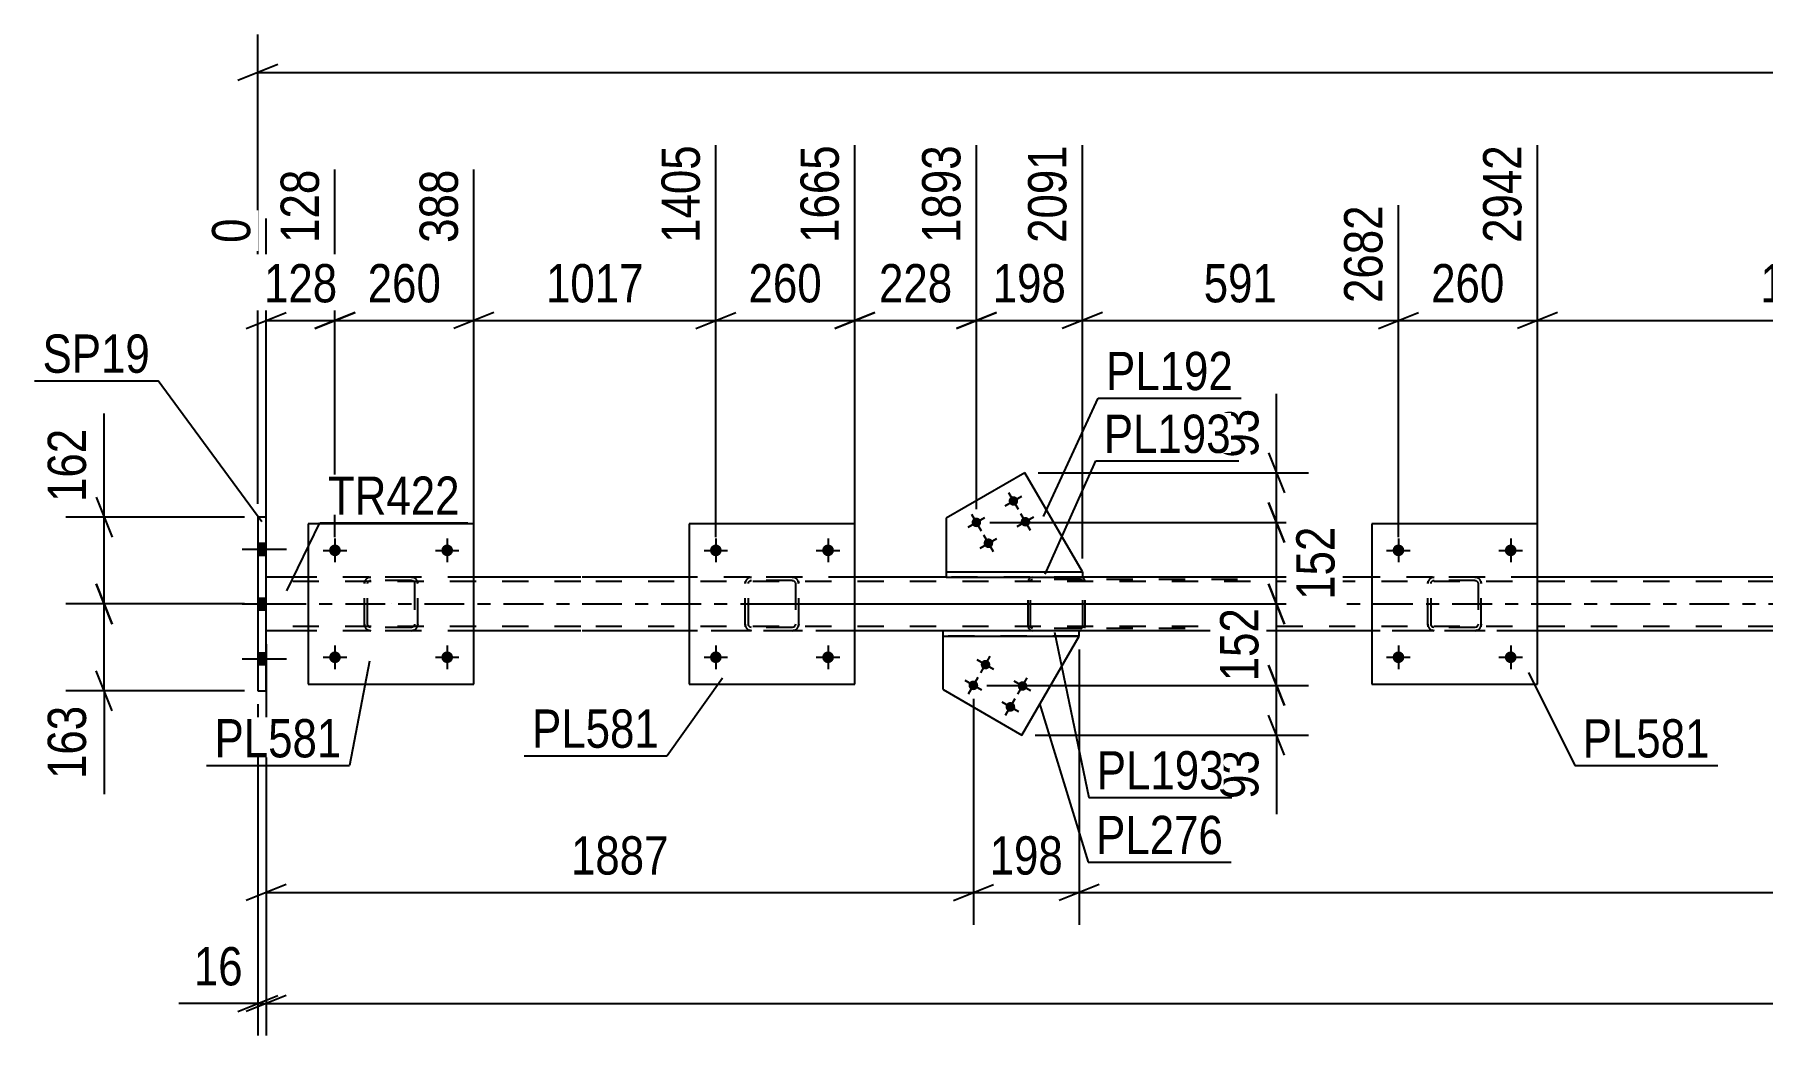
# Model space of a CAD drawing. Header units: millimetres. Extents: x 0 to 1775, y 0 to 560.
# Drawn here: x 1045 to 1174.3, y 483 to 557.9 of the extents above; entities that cross this region are included whole.
import ezdxf

# ---------------------------------------------------------------- set-up
doc = ezdxf.new("R2010")
doc.units = ezdxf.units.MM
doc.linetypes.add('DXK_LINE_DOT2', pattern=[3.9198, 1.9599, -1.9599])
doc.linetypes.add('DXK_LINE_DOT3', pattern=[5.9187, 2.979, -0.9799, 0.9799, -0.9799])
doc.styles.add('Arial Narrow', font='ARIALN.TTF', dxfattribs={"height": 0.2})

# ---------------------------------------------------------------- blocks, each defined once
blk = doc.blocks.new('Part-814185345-2637 - 2533')
at = {"color": 2, "linetype": 'Continuous'}
for p, q in [((1065.45, 517.28), (1062.31, 517.28)), ((1085.85, 517.28), (1077.85, 517.28)), ((1093.95, 517.28), (1085.95, 517.28)), ((1113.19, 517.28), (1106.35, 517.28)), ((1145.03, 517.28), (1123.38, 517.28)), ((1196.11, 517.28), (1157.43, 517.28)), ((1065.45, 513.28), (1062.31, 513.28)), ((1085.85, 513.28), (1077.85, 513.28)), ((1093.95, 513.28), (1085.95, 513.28)), ((1112.97, 513.28), (1106.35, 513.28)), ((1145.03, 513.28), (1123.14, 513.28)), ((1196.11, 513.28), (1157.43, 513.28))]:
    blk.add_line(p, q, dxfattribs=at)
at = {"color": 7, "linetype": 'DXK_LINE_DOT2'}
for p, q in [((1062.31, 513.28), (1062.31, 517.28)), ((1077.85, 517.28), (1065.45, 517.28)), ((1106.35, 517.28), (1093.95, 517.28)), ((1123.38, 517.28), (1113.19, 517.28)), ((1157.43, 517.28), (1145.03, 517.28)), ((1085.85, 516.96), (1062.31, 516.96)), ((1688.65, 516.96), (1085.95, 516.96)), ((1085.85, 513.6), (1062.31, 513.6)), ((1688.65, 513.6), (1085.95, 513.6)), ((1077.85, 513.28), (1065.45, 513.28)), ((1685.53, 513.28), (1093.95, 513.28)), ((1106.35, 513.28), (1093.95, 513.28)), ((1123.14, 513.28), (1112.97, 513.28)), ((1157.43, 513.28), (1145.03, 513.28))]:
    blk.add_line(p, q, dxfattribs=at)
at = {"color": 7, "linetype": 'DXK_LINE_DOT3'}
for p, q in [((1062.31, 515.28), (1085.85, 515.28)), ((1085.95, 515.28), (1688.65, 515.28))]:
    blk.add_line(p, q, dxfattribs=at)
blk = doc.blocks.new('Part-814185345-2738 - 2533')
at = {"color": 2, "linetype": 'Continuous'}
for p, q in [((1123.14, 513.28), (1112.97, 513.28)), ((1112.97, 512.88), (1112.97, 513.28)), ((1112.97, 512.88), (1123.14, 512.88)), ((1123.14, 512.88), (1123.14, 513.28))]:
    blk.add_line(p, q, dxfattribs=at)
blk = doc.blocks.new('Part-814185345-2722 - 2533')
at = {"color": 2, "linetype": 'Continuous'}
for p, q in [((1119.07, 525.1), (1113.19, 521.69)), ((1123.38, 517.68), (1119.07, 525.1)), ((1113.19, 521.69), (1113.19, 517.68))]:
    blk.add_line(p, q, dxfattribs=at)
at = {"color": 7, "linetype": 'DXK_LINE_DOT2'}
blk.add_line((1113.19, 517.68), (1123.38, 517.68), dxfattribs=at)
blk = doc.blocks.new('Bolt-814185345-2723 - 2533')
at = {"linetype": 'Continuous'}
for points in [[(1115.82, 510.92, -1), (1116.44, 510.56, -1)], [(1114.91, 509.37, -1), (1115.54, 509.01, -1)], [(1118.59, 509.32, -1), (1119.21, 508.96, -1)], [(1117.68, 507.76, -1), (1118.31, 507.4, -1)]]:
    blk.add_hatch(color=1, dxfattribs=at).paths.add_polyline_path(points)
at = {"color": 1, "linetype": 'Continuous'}
for p, q in [((1116.75, 510.38), (1115.5, 511.1)), ((1115.77, 510.12), (1116.49, 511.37)), ((1115.85, 508.83), (1114.6, 509.55)), ((1114.87, 508.56), (1115.59, 509.81)), ((1119.52, 508.78), (1118.27, 509.5)), ((1118.54, 508.52), (1119.26, 509.76)), ((1117.63, 506.96), (1118.36, 508.21)), ((1118.62, 507.22), (1117.37, 507.94))]:
    blk.add_line(p, q, dxfattribs=at)
blk = doc.blocks.new('Part-814185345-2741 - 2533')
at = {"color": 7, "linetype": 'DXK_LINE_DOT2'}
for p, q in [((1119.66, 517.28), (1119.53, 517.26)), ((1134.99, 517.28), (1119.66, 517.28)), ((1123.37, 517.26), (1123.23, 517.28)), ((1119.34, 517.09), (1119.32, 516.96)), ((1119.32, 513.6), (1119.32, 516.96)), ((1119.49, 516.96), (1119.5, 517.03)), ((1119.49, 513.6), (1119.49, 516.96)), ((1119.5, 517.03), (1119.54, 517.08)), ((1119.54, 517.08), (1119.59, 517.11)), ((1119.59, 517.11), (1119.66, 517.12)), ((1134.99, 517.12), (1119.66, 517.12)), ((1123.23, 517.12), (1123.3, 517.11)), ((1123.3, 517.11), (1123.32, 517.1)), ((1123.32, 517.1), (1123.36, 517.08)), ((1123.36, 517.08), (1123.39, 517.03)), ((1123.39, 517.03), (1123.41, 516.96)), ((1123.41, 513.6), (1123.41, 516.96)), ((1123.58, 516.96), (1123.55, 517.09)), ((1123.58, 513.6), (1123.58, 516.96)), ((1119.32, 513.6), (1119.34, 513.48)), ((1119.5, 513.54), (1119.49, 513.6)), ((1119.54, 513.49), (1119.5, 513.54)), ((1119.59, 513.46), (1119.54, 513.49)), ((1119.66, 513.44), (1119.59, 513.46)), ((1134.99, 513.44), (1119.66, 513.44)), ((1123.23, 513.44), (1123.3, 513.46)), ((1123.3, 513.46), (1123.32, 513.47)), ((1123.32, 513.47), (1123.36, 513.49)), ((1123.39, 513.54), (1123.36, 513.49)), ((1123.41, 513.6), (1123.39, 513.54)), ((1123.55, 513.48), (1123.58, 513.6)), ((1119.53, 513.31), (1119.66, 513.28)), ((1134.99, 513.28), (1119.66, 513.28)), ((1123.23, 513.28), (1123.37, 513.31))]:
    blk.add_line(p, q, dxfattribs=at)
for centre, start, end in [((1119.65, 516.95), 110.7583, 155.68), ((1123.25, 516.95), 24.32, 69.2417), ((1119.65, 513.62), 204.32, 249.2417)]:
    blk.add_arc(centre, 0.331, start, end, dxfattribs=at)
blk = doc.blocks.new('Bolt-814185345-2752 - 2533')
at = {"linetype": 'Continuous'}
for points in [[(1096.39, 519.29, -1), (1095.51, 519.29, -1)], [(1104.79, 519.29, -1), (1103.91, 519.29, -1)]]:
    blk.add_hatch(color=1, dxfattribs=at).paths.add_polyline_path(points)
at = {"color": 1, "linetype": 'Continuous'}
for p, q in [((1095.95, 520.17), (1095.95, 518.41)), ((1104.35, 520.17), (1104.35, 518.41)), ((1095.07, 519.29), (1096.83, 519.29)), ((1103.47, 519.29), (1105.23, 519.29))]:
    blk.add_line(p, q, dxfattribs=at)
blk = doc.blocks.new('Bolt-814185345-2753 - 2533')
at = {"linetype": 'Continuous'}
for points in [[(1096.39, 511.29, -1), (1095.51, 511.29, -1)], [(1104.79, 511.29, -1), (1103.91, 511.29, -1)]]:
    blk.add_hatch(color=1, dxfattribs=at).paths.add_polyline_path(points)
at = {"color": 1, "linetype": 'Continuous'}
for p, q in [((1095.95, 512.17), (1095.95, 510.41)), ((1104.35, 512.17), (1104.35, 510.41)), ((1095.07, 511.29), (1096.83, 511.29)), ((1103.47, 511.29), (1105.23, 511.29))]:
    blk.add_line(p, q, dxfattribs=at)
blk = doc.blocks.new('Bolt-814185345-2632 - 2533')
at = {"linetype": 'Continuous'}
for points in [[(1062.31, 518.94), (1062.31, 519.82), (1061.67, 519.82), (1061.67, 518.94)], [(1062.31, 518.94), (1062.31, 519.82), (1061.67, 519.82), (1061.67, 518.94)], [(1062.31, 518.94), (1062.31, 519.82), (1061.67, 519.82), (1061.67, 518.94)], [(1062.31, 514.84), (1062.31, 515.72), (1061.67, 515.72), (1061.67, 514.84)], [(1062.31, 514.84), (1062.31, 515.72), (1061.67, 515.72), (1061.67, 514.84)], [(1062.31, 510.74), (1062.31, 511.62), (1061.67, 511.62), (1061.67, 510.74)], [(1062.31, 510.74), (1062.31, 511.62), (1061.67, 511.62), (1061.67, 510.74)], [(1062.31, 510.74), (1062.31, 511.62), (1061.67, 511.62), (1061.67, 510.74)]]:
    blk.add_hatch(color=1, dxfattribs=at).paths.add_polyline_path(points)
at = {"color": 1, "linetype": 'Continuous'}
for p, q in [((1061.67, 519.82), (1062.31, 519.82)), ((1061.67, 519.82), (1062.31, 519.82)), ((1061.67, 519.82), (1062.31, 519.82)), ((1060.51, 519.38), (1063.83, 519.38)), ((1060.51, 519.38), (1063.83, 519.38)), ((1060.51, 519.38), (1063.83, 519.38)), ((1061.67, 518.94), (1062.31, 518.94)), ((1061.67, 518.94), (1062.31, 518.94)), ((1061.67, 518.94), (1062.31, 518.94)), ((1060.51, 515.28), (1063.83, 515.28)), ((1060.51, 515.28), (1063.83, 515.28)), ((1061.67, 515.72), (1062.31, 515.72)), ((1061.67, 514.84), (1062.31, 514.84)), ((1061.67, 515.72), (1062.31, 515.72)), ((1061.67, 514.84), (1062.31, 514.84)), ((1060.51, 511.18), (1063.83, 511.18)), ((1060.51, 511.18), (1063.83, 511.18)), ((1060.51, 511.18), (1063.83, 511.18)), ((1061.67, 511.62), (1062.31, 511.62)), ((1061.67, 511.62), (1062.31, 511.62)), ((1061.67, 510.74), (1062.31, 510.74)), ((1061.67, 510.74), (1062.31, 510.74)), ((1061.67, 511.62), (1062.31, 511.62)), ((1061.67, 510.74), (1062.31, 510.74))]:
    blk.add_line(p, q, dxfattribs=at)
blk = doc.blocks.new('Part-814185345-2816 - 2533')
at = {"color": 2, "linetype": 'Continuous'}
for p, q in [((1157.43, 521.28), (1145.03, 521.28)), ((1145.03, 521.28), (1145.03, 509.28)), ((1157.43, 509.28), (1157.43, 521.28)), ((1145.03, 509.28), (1157.43, 509.28))]:
    blk.add_line(p, q, dxfattribs=at)
blk = doc.blocks.new('Part-814185345-2673 - 2533')
at = {"color": 2, "linetype": 'Continuous'}
for p, q in [((1112.97, 508.88), (1112.97, 512.88)), ((1118.85, 505.47), (1123.14, 512.88)), ((1112.97, 508.88), (1118.85, 505.47))]:
    blk.add_line(p, q, dxfattribs=at)
at = {"color": 7, "linetype": 'DXK_LINE_DOT2'}
blk.add_line((1123.14, 512.88), (1112.97, 512.88), dxfattribs=at)
blk = doc.blocks.new('Part-814185345-2707 - 2533')
at = {"color": 2, "linetype": 'Continuous'}
for p, q in [((1113.19, 517.68), (1113.19, 517.28)), ((1113.19, 517.68), (1123.38, 517.68)), ((1113.19, 517.28), (1123.38, 517.28)), ((1123.38, 517.68), (1123.38, 517.28))]:
    blk.add_line(p, q, dxfattribs=at)
blk = doc.blocks.new('Part-814185345-2746 - 2533')
at = {"color": 2, "linetype": 'Continuous'}
for p, q in [((1062.31, 521.78), (1061.67, 521.78)), ((1061.67, 521.78), (1061.67, 508.78)), ((1062.31, 508.78), (1062.31, 521.78)), ((1061.67, 508.78), (1062.31, 508.78))]:
    blk.add_line(p, q, dxfattribs=at)
at = {"color": 7, "linetype": 'DXK_LINE_DOT2'}
for p, q in [((1061.67, 521.78), (1061.67, 508.78)), ((1062.31, 508.78), (1062.31, 521.78))]:
    blk.add_line(p, q, dxfattribs=at)
blk = doc.blocks.new('Bolt-814185345-2756 - 2533')
at = {"linetype": 'Continuous'}
for points in [[(1118.53, 523.17, -1), (1117.91, 522.81, -1)], [(1115.76, 521.56, -1), (1115.14, 521.2, -1)], [(1119.43, 521.61, -1), (1118.81, 521.25, -1)], [(1116.66, 520.01, -1), (1116.04, 519.64, -1)]]:
    blk.add_hatch(color=1, dxfattribs=at).paths.add_polyline_path(points)
at = {"color": 1, "linetype": 'Continuous'}
for p, q in [((1117.59, 522.63), (1118.84, 523.35)), ((1117.86, 523.61), (1118.58, 522.37)), ((1114.83, 521.02), (1116.07, 521.74)), ((1115.09, 522), (1115.81, 520.76)), ((1118.5, 521.07), (1119.74, 521.79)), ((1118.76, 522.05), (1119.48, 520.81)), ((1115.73, 519.46), (1116.97, 520.19)), ((1115.99, 520.45), (1116.71, 519.2))]:
    blk.add_line(p, q, dxfattribs=at)
blk = doc.blocks.new('Part-814185345-2767 - 2533')
at = {"color": 2, "linetype": 'Continuous'}
for p, q in [((1077.85, 521.28), (1065.45, 521.28)), ((1065.45, 521.28), (1065.45, 509.28)), ((1077.85, 509.28), (1077.85, 521.28)), ((1065.45, 509.28), (1077.85, 509.28))]:
    blk.add_line(p, q, dxfattribs=at)
blk = doc.blocks.new('Part-814185345-2768 - 2533')
at = {"color": 7, "linetype": 'DXK_LINE_DOT2'}
for p, q in [((1069.94, 517.25), (1070.13, 517.28)), ((1070.13, 517.28), (1069.94, 517.25)), ((1073.17, 517.28), (1070.13, 517.28)), ((1073.17, 517.28), (1073.35, 517.25)), ((1073.35, 517.25), (1073.17, 517.28)), ((1069.65, 516.8), (1069.68, 516.99)), ((1069.68, 516.99), (1069.65, 516.8)), ((1069.65, 513.76), (1069.65, 516.8)), ((1069.89, 516.8), (1069.9, 516.9)), ((1069.89, 513.76), (1069.89, 516.8)), ((1069.9, 516.9), (1069.96, 516.97)), ((1069.96, 516.97), (1070.03, 517.03)), ((1070.03, 517.03), (1070.13, 517.04)), ((1073.17, 517.04), (1070.13, 517.04)), ((1073.17, 517.04), (1073.26, 517.03)), ((1073.26, 517.03), (1073.34, 516.97)), ((1073.34, 516.97), (1073.39, 516.9)), ((1073.39, 516.9), (1073.41, 516.8)), ((1073.41, 516.8), (1073.41, 513.76)), ((1073.61, 516.99), (1073.65, 516.8)), ((1073.65, 516.8), (1073.61, 516.99)), ((1073.65, 513.76), (1073.65, 516.8)), ((1069.68, 513.58), (1069.65, 513.76)), ((1069.65, 513.76), (1069.68, 513.58)), ((1069.9, 513.67), (1069.89, 513.76)), ((1069.96, 513.59), (1069.9, 513.67)), ((1070.13, 513.28), (1069.94, 513.32)), ((1069.94, 513.32), (1070.13, 513.28)), ((1070.03, 513.54), (1069.96, 513.59)), ((1070.13, 513.52), (1070.03, 513.54)), ((1073.17, 513.52), (1070.13, 513.52)), ((1073.26, 513.54), (1073.17, 513.52)), ((1073.35, 513.32), (1073.17, 513.28)), ((1073.17, 513.28), (1073.35, 513.32)), ((1073.34, 513.59), (1073.26, 513.54)), ((1073.39, 513.67), (1073.34, 513.59)), ((1073.41, 513.76), (1073.39, 513.67)), ((1073.65, 513.76), (1073.61, 513.58)), ((1073.61, 513.58), (1073.65, 513.76)), ((1073.17, 513.28), (1070.13, 513.28))]:
    blk.add_line(p, q, dxfattribs=at)
at = {"color": 7, "linetype": 'DXK_LINE_DOT3'}
blk.add_line((1071.65, 515.28), (1071.65, 515.28), dxfattribs=at)
at = {"color": 7, "linetype": 'DXK_LINE_DOT2'}
for centre, start, end in [((1070.13, 516.8), 112.5, 157.5), ((1070.13, 516.8), 112.5, 157.5), ((1073.17, 516.8), 22.5, 67.5), ((1073.17, 516.8), 22.5, 67.5), ((1070.13, 513.76), 202.5, 247.5), ((1070.13, 513.76), 202.5, 247.5), ((1073.17, 513.76), 292.5, 337.5), ((1073.17, 513.76), 292.5, 337.5)]:
    blk.add_arc(centre, 0.48, start, end, dxfattribs=at)
blk = doc.blocks.new('Part-814185345-2769 - 2533')
at = {"color": 7, "linetype": 'DXK_LINE_DOT2'}
for p, q in [((1149.52, 517.25), (1149.71, 517.28)), ((1149.71, 517.28), (1149.52, 517.25)), ((1152.75, 517.28), (1149.71, 517.28)), ((1152.75, 517.28), (1152.93, 517.25)), ((1152.93, 517.25), (1152.75, 517.28)), ((1149.23, 516.8), (1149.26, 516.99)), ((1149.26, 516.99), (1149.23, 516.8)), ((1149.23, 513.76), (1149.23, 516.8)), ((1149.47, 516.8), (1149.48, 516.9)), ((1149.47, 513.76), (1149.47, 516.8)), ((1149.48, 516.9), (1149.54, 516.97)), ((1149.54, 516.97), (1149.61, 517.03)), ((1149.61, 517.03), (1149.71, 517.04)), ((1152.75, 517.04), (1149.71, 517.04)), ((1152.75, 517.04), (1152.84, 517.03)), ((1152.84, 517.03), (1152.92, 516.97)), ((1152.92, 516.97), (1152.97, 516.9)), ((1152.97, 516.9), (1152.99, 516.8)), ((1152.99, 516.8), (1152.99, 513.76)), ((1153.19, 516.99), (1153.23, 516.8)), ((1153.23, 516.8), (1153.19, 516.99)), ((1153.23, 513.76), (1153.23, 516.8)), ((1149.26, 513.58), (1149.23, 513.76)), ((1149.23, 513.76), (1149.26, 513.58)), ((1149.48, 513.67), (1149.47, 513.76)), ((1149.54, 513.59), (1149.48, 513.67)), ((1149.71, 513.28), (1149.52, 513.32)), ((1149.52, 513.32), (1149.71, 513.28)), ((1149.61, 513.54), (1149.54, 513.59)), ((1149.71, 513.52), (1149.61, 513.54)), ((1152.75, 513.52), (1149.71, 513.52)), ((1152.84, 513.54), (1152.75, 513.52)), ((1152.93, 513.32), (1152.75, 513.28)), ((1152.75, 513.28), (1152.93, 513.32)), ((1152.92, 513.59), (1152.84, 513.54)), ((1152.97, 513.67), (1152.92, 513.59)), ((1152.99, 513.76), (1152.97, 513.67)), ((1153.23, 513.76), (1153.19, 513.58)), ((1153.19, 513.58), (1153.23, 513.76)), ((1152.75, 513.28), (1149.71, 513.28))]:
    blk.add_line(p, q, dxfattribs=at)
at = {"color": 7, "linetype": 'DXK_LINE_DOT3'}
blk.add_line((1151.23, 515.28), (1151.23, 515.28), dxfattribs=at)
at = {"color": 7, "linetype": 'DXK_LINE_DOT2'}
for centre, start, end in [((1149.71, 516.8), 112.5, 157.5), ((1149.71, 516.8), 112.5, 157.5), ((1152.75, 516.8), 22.5, 67.5), ((1152.75, 516.8), 22.5, 67.5), ((1149.71, 513.76), 202.5, 247.5), ((1149.71, 513.76), 202.5, 247.5), ((1152.75, 513.76), 292.5, 337.5), ((1152.75, 513.76), 292.5, 337.5)]:
    blk.add_arc(centre, 0.48, start, end, dxfattribs=at)
blk = doc.blocks.new('Part-814185345-2787 - 2533')
at = {"color": 2, "linetype": 'Continuous'}
for p, q in [((1106.35, 521.28), (1093.95, 521.28)), ((1093.95, 521.28), (1093.95, 509.28)), ((1106.35, 509.28), (1106.35, 521.28)), ((1093.95, 509.28), (1106.35, 509.28))]:
    blk.add_line(p, q, dxfattribs=at)
blk = doc.blocks.new('Part-814185345-2788 - 2533')
at = {"color": 7, "linetype": 'DXK_LINE_DOT2'}
for p, q in [((1098.44, 517.25), (1098.63, 517.28)), ((1098.63, 517.28), (1098.44, 517.25)), ((1101.67, 517.28), (1098.63, 517.28)), ((1101.67, 517.28), (1101.85, 517.25)), ((1101.85, 517.25), (1101.67, 517.28)), ((1098.15, 516.8), (1098.18, 516.99)), ((1098.18, 516.99), (1098.15, 516.8)), ((1098.15, 513.76), (1098.15, 516.8)), ((1098.39, 516.8), (1098.4, 516.9)), ((1098.39, 513.76), (1098.39, 516.8)), ((1098.4, 516.9), (1098.46, 516.97)), ((1098.46, 516.97), (1098.53, 517.03)), ((1098.53, 517.03), (1098.63, 517.04)), ((1101.67, 517.04), (1098.63, 517.04)), ((1101.67, 517.04), (1101.76, 517.03)), ((1101.76, 517.03), (1101.84, 516.97)), ((1101.84, 516.97), (1101.89, 516.9)), ((1101.89, 516.9), (1101.91, 516.8)), ((1101.91, 516.8), (1101.91, 513.76)), ((1102.11, 516.99), (1102.15, 516.8)), ((1102.15, 516.8), (1102.11, 516.99)), ((1102.15, 513.76), (1102.15, 516.8)), ((1098.18, 513.58), (1098.15, 513.76)), ((1098.15, 513.76), (1098.18, 513.58)), ((1098.4, 513.67), (1098.39, 513.76)), ((1098.46, 513.59), (1098.4, 513.67)), ((1098.63, 513.28), (1098.44, 513.32)), ((1098.44, 513.32), (1098.63, 513.28)), ((1098.53, 513.54), (1098.46, 513.59)), ((1098.63, 513.52), (1098.53, 513.54)), ((1101.67, 513.52), (1098.63, 513.52)), ((1101.76, 513.54), (1101.67, 513.52)), ((1101.85, 513.32), (1101.67, 513.28)), ((1101.67, 513.28), (1101.85, 513.32)), ((1101.84, 513.59), (1101.76, 513.54)), ((1101.89, 513.67), (1101.84, 513.59)), ((1101.91, 513.76), (1101.89, 513.67)), ((1102.15, 513.76), (1102.11, 513.58)), ((1102.11, 513.58), (1102.15, 513.76)), ((1101.67, 513.28), (1098.63, 513.28))]:
    blk.add_line(p, q, dxfattribs=at)
at = {"color": 7, "linetype": 'DXK_LINE_DOT3'}
blk.add_line((1100.15, 515.28), (1100.15, 515.28), dxfattribs=at)
at = {"color": 7, "linetype": 'DXK_LINE_DOT2'}
for centre, start, end in [((1098.63, 516.8), 112.5, 157.5), ((1098.63, 516.8), 112.5, 157.5), ((1101.67, 516.8), 22.5, 67.5), ((1101.67, 516.8), 22.5, 67.5), ((1098.63, 513.76), 202.5, 247.5), ((1098.63, 513.76), 202.5, 247.5), ((1101.67, 513.76), 292.5, 337.5), ((1101.67, 513.76), 292.5, 337.5)]:
    blk.add_arc(centre, 0.48, start, end, dxfattribs=at)
blk = doc.blocks.new('Bolt-814185345-2825 - 2533')
at = {"linetype": 'Continuous'}
for points in [[(1147.47, 519.29, -1), (1146.59, 519.29, -1)], [(1155.87, 519.29, -1), (1154.99, 519.29, -1)]]:
    blk.add_hatch(color=1, dxfattribs=at).paths.add_polyline_path(points)
at = {"color": 1, "linetype": 'Continuous'}
for p, q in [((1147.03, 520.17), (1147.03, 518.41)), ((1155.43, 520.17), (1155.43, 518.41)), ((1146.15, 519.29), (1147.91, 519.29)), ((1154.55, 519.29), (1156.31, 519.29))]:
    blk.add_line(p, q, dxfattribs=at)
blk = doc.blocks.new('Bolt-814185345-2826 - 2533')
at = {"linetype": 'Continuous'}
for points in [[(1147.47, 511.29, -1), (1146.59, 511.29, -1)], [(1155.87, 511.29, -1), (1154.99, 511.29, -1)]]:
    blk.add_hatch(color=1, dxfattribs=at).paths.add_polyline_path(points)
at = {"color": 1, "linetype": 'Continuous'}
for p, q in [((1147.03, 512.17), (1147.03, 510.41)), ((1155.43, 512.17), (1155.43, 510.41)), ((1146.15, 511.29), (1147.91, 511.29)), ((1154.55, 511.29), (1156.31, 511.29))]:
    blk.add_line(p, q, dxfattribs=at)
blk = doc.blocks.new('Bolt-814185345-2833 - 2533')
at = {"linetype": 'Continuous'}
for points in [[(1067.89, 519.29, -1), (1067.01, 519.29, -1)], [(1076.29, 519.29, -1), (1075.41, 519.29, -1)]]:
    blk.add_hatch(color=1, dxfattribs=at).paths.add_polyline_path(points)
at = {"color": 1, "linetype": 'Continuous'}
for p, q in [((1067.45, 520.17), (1067.45, 518.41)), ((1075.85, 520.17), (1075.85, 518.41)), ((1066.57, 519.29), (1068.33, 519.29)), ((1074.97, 519.29), (1076.73, 519.29))]:
    blk.add_line(p, q, dxfattribs=at)
blk = doc.blocks.new('Bolt-814185345-2834 - 2533')
at = {"linetype": 'Continuous'}
for points in [[(1067.89, 511.29, -1), (1067.01, 511.29, -1)], [(1076.29, 511.29, -1), (1075.41, 511.29, -1)]]:
    blk.add_hatch(color=1, dxfattribs=at).paths.add_polyline_path(points)
at = {"color": 1, "linetype": 'Continuous'}
for p, q in [((1067.45, 512.17), (1067.45, 510.41)), ((1075.85, 512.17), (1075.85, 510.41)), ((1066.57, 511.29), (1068.33, 511.29)), ((1074.97, 511.29), (1076.73, 511.29))]:
    blk.add_line(p, q, dxfattribs=at)
blk = doc.blocks.new('StraightDimension-814185345-3501 - 2533')
at = {"color": 7, "linetype": 'Continuous'}
for p, q in [((1062.31, 507.78), (1062.31, 482.99)), ((1063.81, 485.99), (1060.81, 484.79)), ((1062.31, 485.39), (1688.65, 485.39))]:
    blk.add_line(p, q, dxfattribs=at)
blk = doc.blocks.new('StraightDimension-814185345-3011 - 2533')
at = {"color": 7, "linetype": 'Continuous'}
for p, q in [((1137.3, 516.78), (1138.5, 513.78)), ((1099.99, 515.28), (1140.3, 515.28)), ((1137.9, 509.19), (1137.9, 515.28)), ((1138.5, 507.69), (1137.3, 510.69)), ((1116.23, 509.19), (1140.3, 509.19))]:
    blk.add_line(p, q, dxfattribs=at)
at = {"color": 0}
blk.add_wipeout([(1137.15, 515.58), (1132.95, 515.58), (1132.95, 508.89), (1137.15, 508.89)], dxfattribs=at)
at = {"color": 3, "style": 'Arial Narrow'}
blk.add_text('152', height=2.863, rotation=90.0002, dxfattribs=at).set_placement((1136.55, 509.49))
blk = doc.blocks.new('StraightDimension-814185345-3389 - 2533')
at = {"color": 7, "linetype": 'Continuous'}
for p, q in [((1115.45, 522.38), (1115.45, 549.61)), ((1123.38, 518.68), (1123.38, 549.61)), ((1113.95, 535.9), (1116.95, 537.1)), ((1124.88, 537.1), (1121.88, 535.9)), ((1115.45, 536.5), (1123.38, 536.5))]:
    blk.add_line(p, q, dxfattribs=at)
at = {"color": 0}
blk.add_wipeout([(1122.75, 537.25), (1122.75, 541.45), (1116.07, 541.45), (1116.07, 537.25)], dxfattribs=at)
at = {"color": 3, "style": 'Arial Narrow'}
blk.add_text('198', height=2.863, dxfattribs=at).set_placement((1116.67, 537.85))
at = {"color": 0, "linetype": 'Continuous'}
blk.add_wipeout([(1122.78, 550.21), (1118.58, 550.21), (1118.58, 541.7), (1122.78, 541.7)], dxfattribs=at)
at = {"color": 3, "linetype": 'Continuous', "style": 'Arial Narrow'}
blk.add_text('2091', height=2.863, rotation=90.0002, dxfattribs=at).set_placement((1122.18, 542.3))
blk = doc.blocks.new('StraightDimension-814185345-3491 - 2533')
at = {"color": 7, "linetype": 'Continuous'}
for p, q in [((1061.67, 507.78), (1061.67, 482.99)), ((1062.31, 507.78), (1062.31, 482.99)), ((1061.67, 485.39), (1055.77, 485.39)), ((1061.67, 485.39), (1055.77, 485.39)), ((1060.17, 484.79), (1063.17, 485.99)), ((1063.81, 485.99), (1060.81, 484.79)), ((1061.67, 485.39), (1062.31, 485.39))]:
    blk.add_line(p, q, dxfattribs=at)
at = {"color": 0}
blk.add_wipeout([(1061.15, 486.14), (1061.15, 490.34), (1056.29, 490.34), (1056.29, 486.14)], dxfattribs=at)
at = {"color": 3, "style": 'Arial Narrow'}
blk.add_text('16', height=2.863, dxfattribs=at).set_placement((1056.89, 486.74))
blk = doc.blocks.new('StraightDimension-814185345-3409 - 2533')
at = {"color": 7, "linetype": 'Continuous'}
for p, q in [((1095.95, 520.29), (1095.95, 549.61)), ((1106.35, 518.28), (1106.35, 549.61)), ((1094.45, 535.9), (1097.45, 537.1)), ((1107.85, 537.1), (1104.85, 535.9)), ((1095.95, 536.5), (1106.35, 536.5))]:
    blk.add_line(p, q, dxfattribs=at)
at = {"color": 0}
blk.add_wipeout([(1104.49, 537.25), (1104.49, 541.45), (1097.8, 541.45), (1097.8, 537.25)], dxfattribs=at)
at = {"color": 3, "style": 'Arial Narrow'}
blk.add_text('260', height=2.863, dxfattribs=at).set_placement((1098.4, 537.85))
at = {"color": 0, "linetype": 'Continuous'}
blk.add_wipeout([(1105.75, 550.21), (1101.55, 550.21), (1101.55, 541.7), (1105.75, 541.7)], dxfattribs=at)
at = {"color": 3, "linetype": 'Continuous', "style": 'Arial Narrow'}
blk.add_text('1665', height=2.863, rotation=90.0002, dxfattribs=at).set_placement((1105.15, 542.3))
blk = doc.blocks.new('StraightDimension-814185345-2955 - 2533')
at = {"color": 7, "linetype": 'Continuous'}
for p, q in [((1061.67, 522.78), (1061.67, 557.89)), ((1063.17, 555.64), (1060.17, 554.44)), ((1061.67, 555.04), (1689.29, 555.04))]:
    blk.add_line(p, q, dxfattribs=at)
blk = doc.blocks.new('StraightDimension-814185345-2966 - 2533')
at = {"color": 7, "linetype": 'Continuous'}
for p, q in [((1062.31, 512.28), (1062.31, 491.28)), ((1115.23, 508.19), (1115.23, 491.28)), ((1063.81, 494.28), (1060.81, 493.08)), ((1113.73, 493.08), (1116.73, 494.28)), ((1062.31, 493.68), (1115.23, 493.68))]:
    blk.add_line(p, q, dxfattribs=at)
at = {"color": 0}
blk.add_wipeout([(1093.03, 494.43), (1093.03, 498.63), (1084.51, 498.63), (1084.51, 494.43)], dxfattribs=at)
at = {"color": 3, "style": 'Arial Narrow'}
blk.add_text('1887', height=2.863, dxfattribs=at).set_placement((1085.11, 495.03))
blk = doc.blocks.new('StraightDimension-814185345-2972 - 2533')
at = {"color": 7, "linetype": 'Continuous'}
for p, q in [((1123.14, 511.88), (1123.14, 491.28)), ((1115.23, 508.19), (1115.23, 491.28)), ((1113.73, 493.08), (1116.73, 494.28)), ((1124.64, 494.28), (1121.64, 493.08)), ((1115.23, 493.68), (1123.14, 493.68))]:
    blk.add_line(p, q, dxfattribs=at)
at = {"color": 0}
blk.add_wipeout([(1122.53, 494.43), (1122.53, 498.63), (1115.84, 498.63), (1115.84, 494.43)], dxfattribs=at)
at = {"color": 3, "style": 'Arial Narrow'}
blk.add_text('198', height=2.863, dxfattribs=at).set_placement((1116.44, 495.03))
blk = doc.blocks.new('StraightDimension-814185345-2978 - 2533')
at = {"color": 7, "linetype": 'Continuous'}
for p, q in [((1123.14, 511.88), (1123.14, 491.28)), ((1124.64, 494.28), (1121.64, 493.08)), ((1123.14, 493.68), (1688.65, 493.68))]:
    blk.add_line(p, q, dxfattribs=at)
blk = doc.blocks.new('StraightDimension-814185345-2983 - 2533')
at = {"color": 7, "linetype": 'Continuous'}
for p, q in [((1137.9, 525.1), (1137.9, 531.01)), ((1137.9, 525.1), (1137.9, 531.01)), ((1137.3, 526.6), (1138.5, 523.6)), ((1120.07, 525.1), (1140.3, 525.1)), ((1137.9, 521.38), (1137.9, 525.1)), ((1138.5, 519.88), (1137.3, 522.88)), ((1116.45, 521.38), (1140.3, 521.38))]:
    blk.add_line(p, q, dxfattribs=at)
at = {"color": 0}
blk.add_wipeout([(1137.15, 530.48), (1132.95, 530.48), (1132.95, 525.63), (1137.15, 525.63)], dxfattribs=at)
at = {"color": 3, "style": 'Arial Narrow'}
blk.add_text('93', height=2.863, rotation=90.0002, dxfattribs=at).set_placement((1136.55, 526.23))
blk = doc.blocks.new('StraightDimension-814185345-2994 - 2533')
at = {"color": 7, "linetype": 'Continuous'}
for p, q in [((1137.3, 522.88), (1138.5, 519.88)), ((1116.45, 521.38), (1140.75, 521.38)), ((1137.9, 515.28), (1137.9, 521.38)), ((1138.5, 513.78), (1137.3, 516.78)), ((1099.99, 515.28), (1140.75, 515.28))]:
    blk.add_line(p, q, dxfattribs=at)
at = {"color": 0}
blk.add_wipeout([(1142.85, 521.68), (1138.65, 521.68), (1138.65, 514.99), (1142.85, 514.99)], dxfattribs=at)
at = {"color": 3, "style": 'Arial Narrow'}
blk.add_text('152', height=2.863, rotation=90.0002, dxfattribs=at).set_placement((1142.25, 515.59))
blk = doc.blocks.new('StraightDimension-814185345-3028 - 2533')
at = {"color": 7, "linetype": 'Continuous'}
for p, q in [((1137.3, 510.69), (1138.5, 507.69)), ((1116.23, 509.19), (1140.3, 509.19)), ((1137.9, 505.47), (1137.9, 509.19)), ((1138.5, 503.97), (1137.3, 506.97)), ((1119.85, 505.47), (1140.3, 505.47)), ((1137.9, 505.47), (1137.9, 499.56)), ((1137.9, 505.47), (1137.9, 499.56))]:
    blk.add_line(p, q, dxfattribs=at)
at = {"color": 0}
blk.add_wipeout([(1137.15, 504.94), (1132.95, 504.94), (1132.95, 500.09), (1137.15, 500.09)], dxfattribs=at)
at = {"color": 3, "style": 'Arial Narrow'}
blk.add_text('93', height=2.863, rotation=90.0002, dxfattribs=at).set_placement((1136.55, 500.69))
blk = doc.blocks.new('StraightDimension-814185345-3344 - 2533')
at = {"color": 7, "linetype": 'Continuous'}
for p, q in [((1157.43, 518.28), (1157.43, 549.61)), ((1198.11, 520.29), (1198.11, 545.11)), ((1158.93, 537.1), (1155.93, 535.9)), ((1196.61, 535.9), (1199.61, 537.1)), ((1157.43, 536.5), (1198.11, 536.5))]:
    blk.add_line(p, q, dxfattribs=at)
at = {"color": 0}
blk.add_wipeout([(1182.02, 537.25), (1182.02, 541.45), (1173.51, 541.45), (1173.51, 537.25)], dxfattribs=at)
at = {"color": 3, "style": 'Arial Narrow'}
blk.add_text('1017', height=2.863, dxfattribs=at).set_placement((1174.11, 537.85))
at = {"color": 0, "linetype": 'Continuous'}
blk.add_wipeout([(1197.51, 545.71), (1193.31, 545.71), (1193.31, 537.2), (1197.51, 537.2)], dxfattribs=at)
at = {"color": 3, "linetype": 'Continuous', "style": 'Arial Narrow'}
blk.add_text('3959', height=2.863, rotation=90.0002, dxfattribs=at).set_placement((1196.91, 537.8))
blk = doc.blocks.new('StraightDimension-814185345-3362 - 2533')
at = {"color": 7, "linetype": 'Continuous'}
for p, q in [((1157.43, 518.28), (1157.43, 549.61)), ((1147.03, 520.29), (1147.03, 545.11)), ((1145.53, 535.9), (1148.53, 537.1)), ((1158.93, 537.1), (1155.93, 535.9)), ((1147.03, 536.5), (1157.43, 536.5))]:
    blk.add_line(p, q, dxfattribs=at)
at = {"color": 0}
blk.add_wipeout([(1155.57, 537.25), (1155.57, 541.45), (1148.88, 541.45), (1148.88, 537.25)], dxfattribs=at)
at = {"color": 3, "style": 'Arial Narrow'}
blk.add_text('260', height=2.863, dxfattribs=at).set_placement((1149.48, 537.85))
at = {"color": 0, "linetype": 'Continuous'}
blk.add_wipeout([(1156.83, 550.21), (1152.63, 550.21), (1152.63, 541.7), (1156.83, 541.7)], dxfattribs=at)
at = {"color": 3, "linetype": 'Continuous', "style": 'Arial Narrow'}
blk.add_text('2942', height=2.863, rotation=90.0002, dxfattribs=at).set_placement((1156.23, 542.3))
blk = doc.blocks.new('StraightDimension-814185345-3380 - 2533')
at = {"color": 7, "linetype": 'Continuous'}
for p, q in [((1123.38, 518.68), (1123.38, 549.61)), ((1147.03, 520.29), (1147.03, 545.11)), ((1124.88, 537.1), (1121.88, 535.9)), ((1145.53, 535.9), (1148.53, 537.1)), ((1123.38, 536.5), (1147.03, 536.5))]:
    blk.add_line(p, q, dxfattribs=at)
at = {"color": 0}
blk.add_wipeout([(1138.54, 537.25), (1138.54, 541.45), (1131.86, 541.45), (1131.86, 537.25)], dxfattribs=at)
at = {"color": 3, "style": 'Arial Narrow'}
blk.add_text('591', height=2.863, dxfattribs=at).set_placement((1132.46, 537.85))
at = {"color": 0, "linetype": 'Continuous'}
blk.add_wipeout([(1146.43, 545.71), (1142.23, 545.71), (1142.23, 537.2), (1146.43, 537.2)], dxfattribs=at)
at = {"color": 3, "linetype": 'Continuous', "style": 'Arial Narrow'}
blk.add_text('2682', height=2.863, rotation=90.0002, dxfattribs=at).set_placement((1145.83, 537.8))
blk = doc.blocks.new('StraightDimension-814185345-3395 - 2533')
at = {"color": 7, "linetype": 'Continuous'}
for p, q in [((1106.35, 518.28), (1106.35, 549.61)), ((1115.45, 522.38), (1115.45, 549.61)), ((1104.85, 535.9), (1107.85, 537.1)), ((1116.95, 537.1), (1113.95, 535.9)), ((1106.35, 536.5), (1115.45, 536.5))]:
    blk.add_line(p, q, dxfattribs=at)
at = {"color": 0}
blk.add_wipeout([(1114.24, 537.25), (1114.24, 541.45), (1107.56, 541.45), (1107.56, 537.25)], dxfattribs=at)
at = {"color": 3, "style": 'Arial Narrow'}
blk.add_text('228', height=2.863, dxfattribs=at).set_placement((1108.16, 537.85))
at = {"color": 0, "linetype": 'Continuous'}
blk.add_wipeout([(1114.85, 550.21), (1110.65, 550.21), (1110.65, 541.7), (1114.85, 541.7)], dxfattribs=at)
at = {"color": 3, "linetype": 'Continuous', "style": 'Arial Narrow'}
blk.add_text('1893', height=2.863, rotation=90.0002, dxfattribs=at).set_placement((1114.25, 542.3))
blk = doc.blocks.new('StraightDimension-814185345-3426 - 2533')
at = {"color": 7, "linetype": 'Continuous'}
for p, q in [((1095.95, 520.29), (1095.95, 549.61)), ((1077.85, 518.28), (1077.85, 547.79)), ((1079.35, 537.1), (1076.35, 535.9)), ((1094.45, 535.9), (1097.45, 537.1)), ((1077.85, 536.5), (1095.95, 536.5))]:
    blk.add_line(p, q, dxfattribs=at)
at = {"color": 0}
blk.add_wipeout([(1091.15, 537.25), (1091.15, 541.45), (1082.64, 541.45), (1082.64, 537.25)], dxfattribs=at)
at = {"color": 3, "style": 'Arial Narrow'}
blk.add_text('1017', height=2.863, dxfattribs=at).set_placement((1083.24, 537.85))
at = {"color": 0, "linetype": 'Continuous'}
blk.add_wipeout([(1095.35, 550.21), (1091.15, 550.21), (1091.15, 541.7), (1095.35, 541.7)], dxfattribs=at)
at = {"color": 3, "linetype": 'Continuous', "style": 'Arial Narrow'}
blk.add_text('1405', height=2.863, rotation=90.0002, dxfattribs=at).set_placement((1094.75, 542.3))
blk = doc.blocks.new('StraightDimension-814185345-3440 - 2533')
at = {"color": 7, "linetype": 'Continuous'}
for p, q in [((1067.45, 520.29), (1067.45, 547.79)), ((1077.85, 518.28), (1077.85, 547.79)), ((1065.95, 535.9), (1068.95, 537.1)), ((1079.35, 537.1), (1076.35, 535.9)), ((1067.45, 536.5), (1077.85, 536.5))]:
    blk.add_line(p, q, dxfattribs=at)
at = {"color": 0}
blk.add_wipeout([(1075.99, 537.25), (1075.99, 541.45), (1069.3, 541.45), (1069.3, 537.25)], dxfattribs=at)
at = {"color": 3, "style": 'Arial Narrow'}
blk.add_text('260', height=2.863, dxfattribs=at).set_placement((1069.9, 537.85))
at = {"color": 0, "linetype": 'Continuous'}
blk.add_wipeout([(1077.25, 548.39), (1073.05, 548.39), (1073.05, 541.7), (1077.25, 541.7)], dxfattribs=at)
at = {"color": 3, "linetype": 'Continuous', "style": 'Arial Narrow'}
blk.add_text('388', height=2.863, rotation=90.0002, dxfattribs=at).set_placement((1076.65, 542.3))
blk = doc.blocks.new('StraightDimension-814185345-3454 - 2533')
at = {"color": 7, "linetype": 'Continuous'}
for p, q in [((1067.45, 520.29), (1067.45, 547.79)), ((1062.31, 518.28), (1062.31, 544.13)), ((1060.81, 535.9), (1063.81, 537.1)), ((1068.95, 537.1), (1065.95, 535.9)), ((1062.31, 536.5), (1067.45, 536.5))]:
    blk.add_line(p, q, dxfattribs=at)
at = {"color": 0}
blk.add_wipeout([(1068.22, 537.25), (1068.22, 541.45), (1061.54, 541.45), (1061.54, 537.25)], dxfattribs=at)
at = {"color": 3, "style": 'Arial Narrow'}
blk.add_text('128', height=2.863, dxfattribs=at).set_placement((1062.14, 537.85))
at = {"color": 0, "linetype": 'Continuous'}
for points in [[(1066.85, 548.39), (1062.65, 548.39), (1062.65, 541.7), (1066.85, 541.7)], [(1061.71, 544.73), (1057.51, 544.73), (1057.51, 541.7), (1061.71, 541.7)]]:
    blk.add_wipeout(points, dxfattribs=at)
at = {"color": 3, "linetype": 'Continuous', "style": 'Arial Narrow'}
for s, height, p in [('128', 2.863, (1066.25, 542.3)), ('0', 2.86, (1061.11, 542.3))]:
    blk.add_text(s, height=height, rotation=90.0002, dxfattribs=at).set_placement(p)
blk = doc.blocks.new('StraightDimension-814185345-3522 - 2533')
at = {"color": 7, "linetype": 'Continuous'}
for p, q in [((1050.17, 521.78), (1050.17, 529.52)), ((1050.17, 521.78), (1050.17, 529.52)), ((1049.57, 523.28), (1050.77, 520.28)), ((1060.67, 521.78), (1047.32, 521.78)), ((1050.17, 515.28), (1050.17, 521.78)), ((1050.77, 513.78), (1049.57, 516.78)), ((1060.67, 515.28), (1047.32, 515.28))]:
    blk.add_line(p, q, dxfattribs=at)
at = {"color": 0}
blk.add_wipeout([(1049.42, 528.99), (1045.22, 528.99), (1045.22, 522.31), (1049.42, 522.31)], dxfattribs=at)
at = {"color": 3, "style": 'Arial Narrow'}
blk.add_text('162', height=2.863, rotation=90.0002, dxfattribs=at).set_placement((1048.82, 522.91))
blk = doc.blocks.new('StraightDimension-814185345-3530 - 2533')
at = {"color": 7, "linetype": 'Continuous'}
for p, q in [((1049.57, 516.78), (1050.77, 513.78)), ((1060.67, 515.28), (1047.32, 515.28)), ((1050.17, 508.78), (1050.17, 515.28)), ((1050.77, 507.28), (1049.57, 510.28)), ((1060.67, 508.78), (1047.32, 508.78)), ((1050.17, 508.78), (1050.17, 501.05)), ((1050.17, 508.78), (1050.17, 501.05))]:
    blk.add_line(p, q, dxfattribs=at)
at = {"color": 0}
blk.add_wipeout([(1049.42, 508.26), (1045.22, 508.26), (1045.22, 501.58), (1049.42, 501.58)], dxfattribs=at)
at = {"color": 3, "style": 'Arial Narrow'}
blk.add_text('163', height=2.863, rotation=90.0002, dxfattribs=at).set_placement((1048.82, 502.18))
blk = doc.blocks.new('Mark-814185345-2718 - 2533')
at = {"color": 0}
blk.add_wipeout([(1134.66, 531.28), (1134.66, 534.28), (1125.15, 534.28), (1125.15, 531.28)], dxfattribs=at)
blk.add_wipeout([(1134.66, 531.28), (1134.66, 534.28), (1125.15, 534.28), (1125.15, 531.28)], dxfattribs=at)
at = {"color": 30, "linetype": 'Continuous'}
for p, q in [((1120.46, 521.82), (1124.55, 530.68)), ((1124.55, 530.68), (1135.26, 530.68))]:
    blk.add_line(p, q, dxfattribs=at)
at = {"color": 3, "style": 'Arial Narrow'}
blk.add_text('PL192', height=2.863, dxfattribs=at).set_placement((1125.15, 531.28))
blk = doc.blocks.new('Mark-814185345-2633 - 2533')
at = {"color": 0}
blk.add_wipeout([(1076.79, 521.95), (1076.79, 524.95), (1066.93, 524.95), (1066.93, 521.95)], dxfattribs=at)
blk.add_wipeout([(1076.79, 521.95), (1076.79, 524.95), (1066.93, 524.95), (1066.93, 521.95)], dxfattribs=at)
at = {"color": 30, "linetype": 'Continuous'}
for p, q in [((1063.86, 516.25), (1066.33, 521.35)), ((1066.33, 521.35), (1077.39, 521.35))]:
    blk.add_line(p, q, dxfattribs=at)
at = {"color": 3, "style": 'Arial Narrow'}
blk.add_text('TR422', height=2.863, dxfattribs=at).set_placement((1066.93, 521.95))
blk = doc.blocks.new('Mark-814185345-2703 - 2533')
at = {"color": 0}
blk.add_wipeout([(1134.49, 526.58), (1134.49, 529.58), (1124.99, 529.58), (1124.99, 526.58)], dxfattribs=at)
blk.add_wipeout([(1134.49, 526.58), (1134.49, 529.58), (1124.99, 529.58), (1124.99, 526.58)], dxfattribs=at)
at = {"color": 30, "linetype": 'Continuous'}
for p, q in [((1120.6, 517.51), (1124.39, 525.98)), ((1124.39, 525.98), (1135.09, 525.98))]:
    blk.add_line(p, q, dxfattribs=at)
at = {"color": 3, "style": 'Arial Narrow'}
blk.add_text('PL193', height=2.863, dxfattribs=at).set_placement((1124.99, 526.58))
blk = doc.blocks.new('Mark-814185345-2669 - 2533')
at = {"color": 0}
blk.add_wipeout([(1133.91, 496.56), (1133.91, 499.56), (1124.41, 499.56), (1124.41, 496.56)], dxfattribs=at)
blk.add_wipeout([(1133.91, 496.56), (1133.91, 499.56), (1124.41, 499.56), (1124.41, 496.56)], dxfattribs=at)
at = {"color": 30, "linetype": 'Continuous'}
for p, q in [((1120.18, 507.83), (1123.81, 495.96)), ((1123.81, 495.96), (1134.51, 495.96))]:
    blk.add_line(p, q, dxfattribs=at)
at = {"color": 3, "style": 'Arial Narrow'}
blk.add_text('PL276', height=2.863, dxfattribs=at).set_placement((1124.41, 496.56))
blk = doc.blocks.new('Mark-814185345-2742 - 2533')
at = {"color": 0}
blk.add_wipeout([(1053.61, 532.58), (1053.61, 535.58), (1045.57, 535.58), (1045.57, 532.58)], dxfattribs=at)
blk.add_wipeout([(1053.61, 532.58), (1053.61, 535.58), (1045.57, 535.58), (1045.57, 532.58)], dxfattribs=at)
at = {"color": 30, "linetype": 'Continuous'}
for p in [(1044.97, 531.98), (1061.99, 521.42)]:
    blk.add_line(p, (1054.21, 531.98), dxfattribs=at)
at = {"color": 3, "style": 'Arial Narrow'}
blk.add_text('SP19', height=2.863, dxfattribs=at).set_placement((1045.57, 532.58))
blk = doc.blocks.new('Mark-814185345-2734 - 2533')
at = {"color": 0}
blk.add_wipeout([(1133.96, 501.4), (1133.96, 504.4), (1124.46, 504.4), (1124.46, 501.4)], dxfattribs=at)
blk.add_wipeout([(1133.96, 501.4), (1133.96, 504.4), (1124.46, 504.4), (1124.46, 501.4)], dxfattribs=at)
at = {"color": 30, "linetype": 'Continuous'}
for p, q in [((1121.3, 513.17), (1123.86, 500.8)), ((1123.86, 500.8), (1134.56, 500.8))]:
    blk.add_line(p, q, dxfattribs=at)
at = {"color": 3, "style": 'Arial Narrow'}
blk.add_text('PL193', height=2.863, dxfattribs=at).set_placement((1124.46, 501.4))
blk = doc.blocks.new('Mark-814185345-2763 - 2533')
at = {"color": 0}
blk.add_wipeout([(1067.94, 503.8), (1067.94, 506.8), (1058.44, 506.8), (1058.44, 503.8)], dxfattribs=at)
blk.add_wipeout([(1067.94, 503.8), (1067.94, 506.8), (1058.44, 506.8), (1058.44, 503.8)], dxfattribs=at)
at = {"color": 30, "linetype": 'Continuous'}
for p in [(1070.04, 511), (1057.84, 503.2)]:
    blk.add_line(p, (1068.54, 503.2), dxfattribs=at)
at = {"color": 3, "style": 'Arial Narrow'}
blk.add_text('PL581', height=2.863, dxfattribs=at).set_placement((1058.44, 503.8))
blk = doc.blocks.new('Mark-814185345-2783 - 2533')
at = {"color": 0}
blk.add_wipeout([(1091.71, 504.52), (1091.71, 507.52), (1082.2, 507.52), (1082.2, 504.52)], dxfattribs=at)
blk.add_wipeout([(1091.71, 504.52), (1091.71, 507.52), (1082.2, 507.52), (1082.2, 504.52)], dxfattribs=at)
at = {"color": 30, "linetype": 'Continuous'}
for p in [(1096.44, 509.73), (1081.6, 503.92)]:
    blk.add_line(p, (1092.31, 503.92), dxfattribs=at)
at = {"color": 3, "style": 'Arial Narrow'}
blk.add_text('PL581', height=2.863, dxfattribs=at).set_placement((1082.2, 504.52))
blk = doc.blocks.new('Mark-814185345-2812 - 2533')
at = {"color": 0}
blk.add_wipeout([(1170.32, 503.79), (1170.32, 506.79), (1160.82, 506.79), (1160.82, 503.79)], dxfattribs=at)
blk.add_wipeout([(1170.32, 503.79), (1170.32, 506.79), (1160.82, 506.79), (1160.82, 503.79)], dxfattribs=at)
at = {"color": 30, "linetype": 'Continuous'}
for p, q in [((1156.77, 510.15), (1160.22, 503.19)), ((1160.22, 503.19), (1170.92, 503.19))]:
    blk.add_line(p, q, dxfattribs=at)
at = {"color": 3, "style": 'Arial Narrow'}
blk.add_text('PL581', height=2.863, dxfattribs=at).set_placement((1160.82, 503.79))

msp = doc.modelspace()

# ---------------------------------------------------------------- block references
for name in ['Part-814185345-2722 - 2533', 'Bolt-814185345-2756 - 2533', 'Part-814185345-2746 - 2533', 'Part-814185345-2767 - 2533', 'Part-814185345-2787 - 2533', 'Part-814185345-2816 - 2533', 'Bolt-814185345-2632 - 2533', 'Bolt-814185345-2833 - 2533', 'Bolt-814185345-2752 - 2533', 'Bolt-814185345-2825 - 2533', 'Part-814185345-2637 - 2533', 'Part-814185345-2768 - 2533', 'Part-814185345-2788 - 2533', 'Part-814185345-2707 - 2533', 'Part-814185345-2741 - 2533', 'Part-814185345-2769 - 2533', 'Bolt-814185345-2834 - 2533', 'Bolt-814185345-2753 - 2533', 'Part-814185345-2738 - 2533', 'Part-814185345-2673 - 2533', 'Bolt-814185345-2826 - 2533', 'Bolt-814185345-2723 - 2533']:
    msp.add_blockref(name, (0, 0))

# ---------------------------------------------------------------- next in the draw order: block references
for name in ['StraightDimension-814185345-3409 - 2533', 'StraightDimension-814185345-3389 - 2533', 'StraightDimension-814185345-3501 - 2533']:
    msp.add_blockref(name, (0, 0))

# ---------------------------------------------------------------- next in the draw order: block references
for name in ['StraightDimension-814185345-2955 - 2533', 'StraightDimension-814185345-3011 - 2533', 'StraightDimension-814185345-3491 - 2533']:
    msp.add_blockref(name, (0, 0))

# ---------------------------------------------------------------- next in the draw order: block references
for name in ['StraightDimension-814185345-3426 - 2533', 'StraightDimension-814185345-3344 - 2533', 'StraightDimension-814185345-2983 - 2533', 'StraightDimension-814185345-2966 - 2533']:
    msp.add_blockref(name, (0, 0))

# ---------------------------------------------------------------- next in the draw order: block references
for name in ['StraightDimension-814185345-3362 - 2533', 'StraightDimension-814185345-3440 - 2533', 'StraightDimension-814185345-2994 - 2533', 'StraightDimension-814185345-2972 - 2533', 'Mark-814185345-2783 - 2533']:
    msp.add_blockref(name, (0, 0))

# ---------------------------------------------------------------- next in the draw order: block references
for name in ['StraightDimension-814185345-3395 - 2533', 'StraightDimension-814185345-3380 - 2533', 'StraightDimension-814185345-3454 - 2533', 'StraightDimension-814185345-2978 - 2533']:
    msp.add_blockref(name, (0, 0))

# ---------------------------------------------------------------- next in the draw order: block references
for name in ['Mark-814185345-2718 - 2533', 'StraightDimension-814185345-3522 - 2533', 'Mark-814185345-2633 - 2533', 'StraightDimension-814185345-3028 - 2533', 'Mark-814185345-2812 - 2533']:
    msp.add_blockref(name, (0, 0))

# ---------------------------------------------------------------- next in the draw order: block references
for name in ['Mark-814185345-2742 - 2533', 'Mark-814185345-2703 - 2533', 'StraightDimension-814185345-3530 - 2533', 'Mark-814185345-2669 - 2533']:
    msp.add_blockref(name, (0, 0))

# ---------------------------------------------------------------- next in the draw order: block references
for name in ['Mark-814185345-2734 - 2533', 'Mark-814185345-2763 - 2533']:
    msp.add_blockref(name, (0, 0))

doc.saveas('drawing.dxf')
